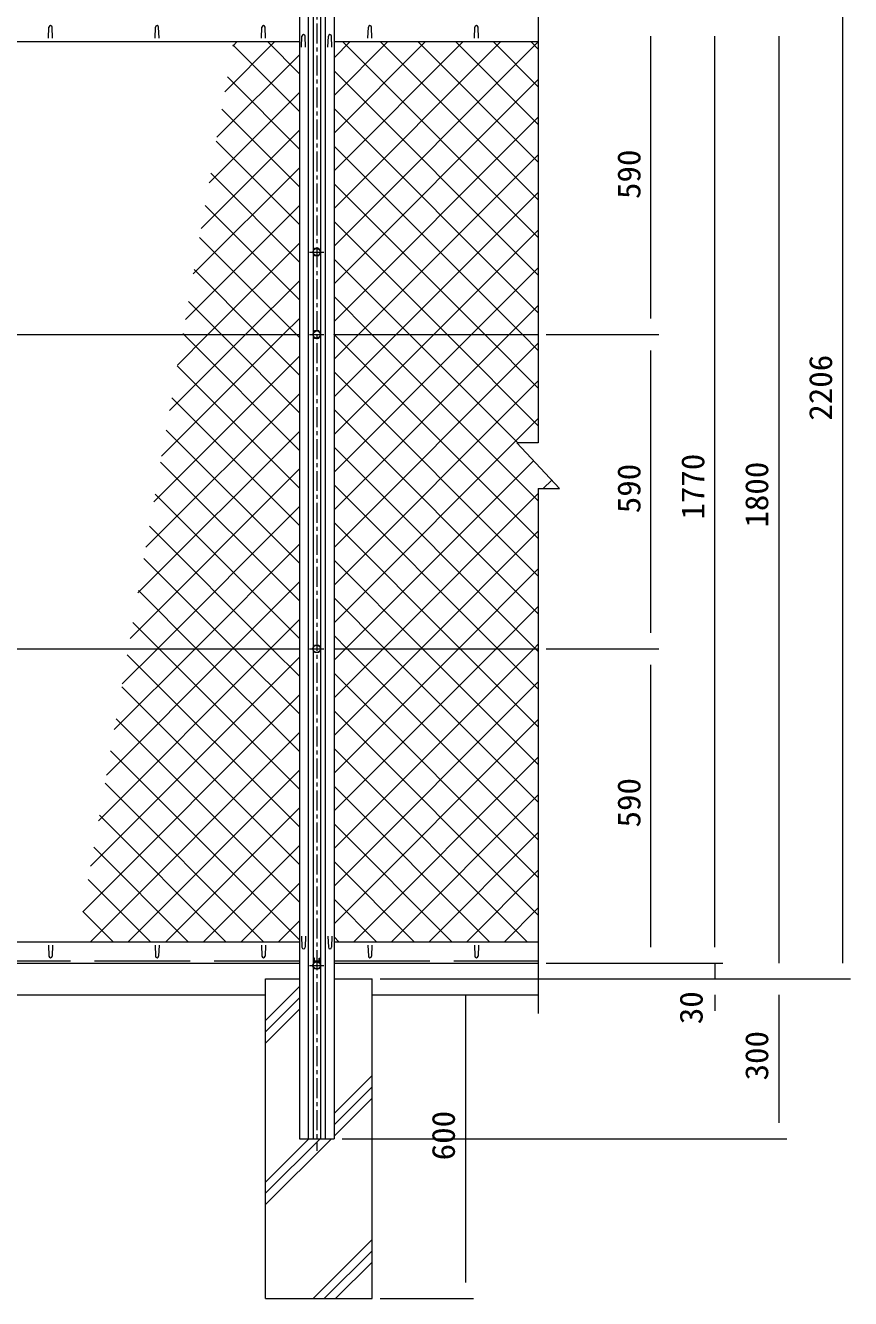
# Model space of a CAD drawing. Units: millimetres, scale not verified. Extents: x -4455 to 4455, y -3150 to 3150.
# Drawn here: x -2305 to -755, y -1031 to 1359 of the extents above; entities that cross this region are included whole.
import ezdxf
from ezdxf.enums import TextEntityAlignment as Align

# ---------------------------------------------------------------- set-up
doc = ezdxf.new("R2010")
doc.units = ezdxf.units.MM
doc.header["$LTSCALE"] = 30
doc.linetypes.add('DASHED', pattern=[7.5, 6, -1.5])
doc.linetypes.add('USER1', pattern=[2, 1.25, -0.25, 0.25, -0.25])
for name, color, linetype, lineweight in [('0-3_1部材', 7, 'Continuous', 18), ('0-4_8部品', 7, 'Continuous', 9), ('0-5_GL', 7, 'Continuous', 9), ('0-6_4基礎', 4, 'Continuous', 18), ('0-7_中心線', 1, 'USER1', 18), ('0-8_5寸法', 1, 'Continuous', 18), ('0-A_2網', 4, 'Continuous', 18)]:
    doc.layers.add(name, color=color, linetype=linetype, lineweight=lineweight)
doc.styles.add('ＭＳ ゴシック', font='')
doc.styles.get('ＭＳ ゴシック').set_extended_font_data('MS Gothic')

msp = doc.modelspace()

# ---------------------------------------------------------------- linework, layer by layer
at = {"layer": '0-3_1部材', "lineweight": 9}
for p, q in [((-1790.71, 1822.58), (-1790.71, -731.13)), ((-1725.71, 1822.58), (-1725.71, -731.13)), ((-3525.71, 1328.87), (-1790.71, 1328.87)), ((-1725.71, 1328.87), (-1342.05, 1328.87)), ((-3525.71, 778.87), (-1790.71, 778.87)), ((-1725.71, 778.87), (-1342.05, 778.87)), ((-3525.71, 188.87), (-1790.71, 188.87)), ((-1725.71, 188.87), (-1342.05, 188.87)), ((-3525.71, -361.13), (-1790.71, -361.13)), ((-1725.71, -361.13), (-1342.05, -361.13)), ((-3525.71, -401.13), (-1790.71, -401.13)), ((-1725.71, -401.13), (-1342.05, -401.13)), ((-1790.71, -731.13), (-1725.71, -731.13))]:
    msp.add_line(p, q, dxfattribs=at)
at = {"layer": '0-3_1部材', "color": 3}
for p, q in [((-1774.21, 1822.58), (-1774.21, -731.13)), ((-1742.21, 1822.58), (-1742.21, -731.13)), ((-1765.21, 1800.87), (-1765.21, -731.13)), ((-1751.21, 1800.87), (-1751.21, -731.13)), ((-2261.96, 1335.37), (-2261.21, 1355.87)), ((-2254.46, 1335.37), (-2255.21, 1355.87)), ((-2061.96, 1335.37), (-2061.21, 1355.87)), ((-2054.46, 1335.37), (-2055.21, 1355.87)), ((-1861.96, 1335.37), (-1861.21, 1355.87)), ((-1854.46, 1335.37), (-1855.21, 1355.87)), ((-1661.96, 1335.37), (-1661.21, 1355.87)), ((-1654.46, 1335.37), (-1655.21, 1355.87)), ((-1461.96, 1335.37), (-1461.21, 1355.87)), ((-1454.46, 1335.37), (-1455.21, 1355.87)), ((-2261.96, -367.63), (-2261.21, -388.13)), ((-2254.46, -367.63), (-2255.21, -388.13)), ((-2061.96, -367.63), (-2061.21, -388.13)), ((-2054.46, -367.63), (-2055.21, -388.13)), ((-1861.96, -367.63), (-1861.21, -388.13)), ((-1854.46, -367.63), (-1855.21, -388.13)), ((-1661.96, -367.63), (-1661.21, -388.13)), ((-1654.46, -367.63), (-1655.21, -388.13)), ((-1461.96, -367.63), (-1461.21, -388.13)), ((-1454.46, -367.63), (-1455.21, -388.13))]:
    msp.add_line(p, q, dxfattribs=at)
at = {"layer": '0-3_1部材', "color": 4}
for p, q in [((-1342.05, 1816.57), (-1342.05, 575.71)), ((-1382.05, 575.71), (-1302.05, 489.55)), ((-1342.05, 575.71), (-1382.05, 575.71)), ((-1342.05, 489.55), (-1342.05, -496.21)), ((-1342.05, 489.55), (-1302.05, 489.55))]:
    msp.add_line(p, q, dxfattribs=at)
at = {"layer": '0-3_1部材', "color": 1, "linetype": 'DASHED'}
for p, q in [((-3525.71, -397.13), (-1790.71, -397.13)), ((-1725.71, -397.13), (-1342.05, -397.13))]:
    msp.add_line(p, q, dxfattribs=at)
at = {"layer": '0-3_1部材', "color": 3}
for centre, start, end in [((-2258.21, 1355.87), 0, 180), ((-2058.21, 1355.87), 0, 180), ((-1858.21, 1355.87), 0, 180), ((-1658.21, 1355.87), 0, 180), ((-1458.21, 1355.87), 0, 180), ((-2258.21, -388.13), 180, 0), ((-2058.21, -388.13), 180, 0), ((-1858.21, -388.13), 180, 0), ((-1658.21, -388.13), 180, 0), ((-1458.21, -388.13), 180, 0)]:
    msp.add_arc(centre, 3, start, end, dxfattribs=at)
at = {"layer": '0-4_8部品'}
for p, q in [((-1786.74, 1318.71), (-1785.99, 1339.21)), ((-1779.24, 1318.71), (-1779.99, 1339.21)), ((-1737.19, 1318.71), (-1736.44, 1339.21)), ((-1729.69, 1318.71), (-1730.44, 1339.21)), ((-1786.74, -350.98), (-1785.99, -371.48)), ((-1779.24, -350.98), (-1779.99, -371.48)), ((-1737.19, -350.98), (-1736.44, -371.48)), ((-1729.69, -350.98), (-1730.44, -371.48)), ((-1764.46, -402.83), (-1764.46, -391.9)), ((-1762.46, -396.9), (-1764.46, -396.9)), ((-1763.64, -401.4), (-1764.46, -401.4)), ((-1762.46, -397.13), (-1753.96, -397.13)), ((-1753.96, -391.9), (-1751.96, -391.9)), ((-1753.96, -399.36), (-1753.96, -391.9)), ((-1753.96, -396.9), (-1751.96, -396.9)), ((-1752.79, -401.4), (-1751.96, -401.4)), ((-1751.96, -402.83), (-1751.96, -391.9))]:
    msp.add_line(p, q, dxfattribs=at)
at = {"layer": '0-4_8部品', "color": 1, "linetype": 'USER1', "lineweight": 18}
for p, q in [((-1771.65, 933.87), (-1744.76, 933.87)), ((-1771.65, 778.87), (-1744.76, 778.87)), ((-1771.65, 188.87), (-1744.76, 188.87)), ((-1771.65, -405.58), (-1744.76, -405.58))]:
    msp.add_line(p, q, dxfattribs=at)
at = {"layer": '0-4_8部品', "color": 3, "lineweight": 18}
for points in [[(-1750.37, 933.87), (-1754.29, 940.66), (-1762.13, 940.66), (-1766.05, 933.87), (-1762.13, 927.08), (-1754.29, 927.08)], [(-1750.37, 778.87), (-1754.29, 785.66), (-1762.13, 785.66), (-1766.05, 778.87), (-1762.13, 772.08), (-1754.29, 772.08)], [(-1750.37, 188.87), (-1754.29, 182.08), (-1762.13, 182.08), (-1766.05, 188.87), (-1762.13, 195.66), (-1754.29, 195.66)], [(-1750.37, -405.58), (-1754.29, -412.37), (-1762.13, -412.37), (-1766.05, -405.58), (-1762.13, -398.79), (-1754.29, -398.79)]]:
    msp.add_lwpolyline(points, close=True, dxfattribs=at)
at = {"layer": '0-4_8部品'}
msp.add_lwpolyline([(-1762.46, -399.36), (-1762.46, -391.9), (-1764.46, -391.9)], dxfattribs=at)
at = {"layer": '0-4_8部品', "color": 3, "lineweight": 18}
for centre in [(-1758.21, 933.87), (-1758.21, 778.87), (-1758.21, 188.87), (-1758.21, -405.58)]:
    msp.add_circle(centre, 6.8, dxfattribs=at)
at = {"layer": '0-4_8部品'}
for centre, start, end in [((-1782.99, 1339.21), 0, 180), ((-1733.44, 1339.21), 0, 180), ((-1782.99, -371.48), 180, 0), ((-1733.44, -371.48), 180, 0)]:
    msp.add_arc(centre, 3, start, end, dxfattribs=at)
at = {"layer": '0-5_GL'}
for p, q in [((-3454.26, -461.13), (-1854.26, -461.13)), ((-1654.26, -461.13), (-1342.05, -461.13))]:
    msp.add_line(p, q, dxfattribs=at)
at = {"layer": '0-6_4基礎', "color": 7, "lineweight": 9}
for p, q in [((-1854.26, -1031.13), (-1854.26, -431.13)), ((-1854.26, -431.13), (-1790.71, -431.13)), ((-1725.71, -431.13), (-1654.26, -431.13)), ((-1654.26, -1031.13), (-1654.26, -431.13)), ((-1854.26, -1031.13), (-1654.26, -1031.13))]:
    msp.add_line(p, q, dxfattribs=at)
at = {"layer": '0-6_4基礎'}
for p, q in [((-1854.26, -508.9), (-1790.71, -445.36)), ((-1854.26, -530.12), (-1790.71, -466.57)), ((-1854.26, -551.33), (-1790.71, -487.78)), ((-1725.71, -683.82), (-1654.26, -612.37)), ((-1725.71, -705.03), (-1654.26, -633.58)), ((-1725.71, -726.24), (-1654.26, -654.79)), ((-1854.26, -854.79), (-1730.6, -731.13)), ((-1854.26, -833.58), (-1751.82, -731.13)), ((-1854.26, -812.37), (-1773.03, -731.13)), ((-1765.21, -1031.13), (-1654.26, -920.19)), ((-1744, -1031.13), (-1654.26, -941.4)), ((-1722.78, -1031.13), (-1654.26, -962.61))]:
    msp.add_line(p, q, dxfattribs=at)
at = {"layer": '0-7_中心線'}
msp.add_line((-1758.21, 1842.68), (-1758.21, -753.97), dxfattribs=at)
at = {"layer": '0-8_5寸法'}
for p, q in [((-770.48, 1744.87), (-770.48, -401.13)), ((-1130.48, 808.87), (-1130.48, 1338.87)), ((-1010.48, -371.13), (-1010.48, 1338.87)), ((-890.48, 1338.87), (-890.48, 1308.87)), ((-890.48, 1338.87), (-890.48, -401.13)), ((-1327.05, 778.87), (-1115.48, 778.87)), ((-1327.05, 778.87), (-1115.48, 778.87)), ((-1130.48, 218.87), (-1130.48, 748.87)), ((-1327.05, 188.87), (-1115.48, 188.87)), ((-1327.05, 188.87), (-1115.48, 188.87)), ((-1130.48, -371.13), (-1130.48, 158.87)), ((-1010.48, -371.13), (-1010.48, -341.13)), ((-1327.05, -401.13), (-995.48, -401.13)), ((-1327.05, -401.13), (-995.48, -401.13)), ((-1327.05, -401.13), (-1115.48, -401.13)), ((-1010.48, -401.13), (-1010.48, -431.13)), ((-1639.26, -431.13), (-875.48, -431.13)), ((-1639.26, -431.13), (-755.48, -431.13)), ((-1639.26, -431.13), (-875.48, -431.13)), ((-1639.26, -431.13), (-1464.04, -431.13)), ((-1327.05, -431.13), (-995.48, -431.13)), ((-1479.04, -461.13), (-1479.04, -1001.13)), ((-1010.48, -461.13), (-1010.48, -491.13)), ((-890.48, -461.13), (-890.48, -701.13)), ((-1710.71, -731.13), (-875.48, -731.13)), ((-1639.26, -1031.13), (-1464.04, -1031.13))]:
    msp.add_line(p, q, dxfattribs=at)
at = {"layer": '0-A_2網'}
for p, q in [((-1930.86, 1234.84), (-1836.83, 1328.87)), ((-1916.03, 1320.38), (-1907.55, 1328.87)), ((-1790.71, 1197.87), (-1915.61, 1322.77)), ((-1790.71, 1268.58), (-1851, 1328.87)), ((-1725.71, 1298.57), (-1695.41, 1328.87)), ((-1725.71, 1227.86), (-1624.7, 1328.87)), ((-1725.71, 1157.14), (-1553.99, 1328.87)), ((-1725.71, 1086.43), (-1483.28, 1328.87)), ((-1725.71, 1015.72), (-1412.57, 1328.87)), ((-1725.71, 945.01), (-1342.05, 1328.68)), ((-1342.05, 961.34), (-1709.58, 1328.87)), ((-1342.05, 1032.05), (-1638.87, 1328.87)), ((-1342.05, 1102.76), (-1568.16, 1328.87)), ((-1342.05, 1173.47), (-1497.45, 1328.87)), ((-1342.05, 1244.18), (-1426.73, 1328.87)), ((-1342.05, 1314.89), (-1356.02, 1328.87)), ((-1945.69, 1149.3), (-1790.71, 1304.28)), ((-1342.05, 890.63), (-1725.71, 1274.29)), ((-1790.71, 1127.16), (-1926.06, 1262.51)), ((-1725.71, 874.3), (-1342.05, 1257.97)), ((-1960.53, 1063.75), (-1790.71, 1233.57)), ((-1790.71, 1056.45), (-1936.51, 1202.25)), ((-1342.05, 819.92), (-1725.71, 1203.58)), ((-1725.71, 803.59), (-1342.05, 1187.26)), ((-1975.36, 978.21), (-1790.71, 1162.86)), ((-1790.71, 985.74), (-1946.96, 1141.99)), ((-1371.71, 778.87), (-1725.71, 1132.87)), ((-1679.73, 778.87), (-1342.05, 1116.55)), ((-1990.19, 892.67), (-1790.71, 1092.14)), ((-1790.71, 915.03), (-1957.41, 1081.73)), ((-1442.42, 778.87), (-1725.71, 1062.16)), ((-1609.02, 778.87), (-1342.05, 1045.83)), ((-2005.03, 807.12), (-1790.71, 1021.43)), ((-1790.71, 844.32), (-1967.86, 1021.47)), ((-1513.13, 778.87), (-1725.71, 991.45)), ((-1795.97, 778.87), (-1978.31, 961.2)), ((-1538.31, 778.87), (-1342.05, 975.12)), ((-1866.68, 778.87), (-1988.76, 900.94)), ((-1467.6, 778.87), (-1342.05, 904.41)), ((-1891.86, 778.87), (-1790.71, 880.01)), ((-1937.39, 778.87), (-1999.21, 840.68)), ((-1654.55, 778.87), (-1725.71, 850.03)), ((-1396.89, 778.87), (-1342.05, 833.7)), ((-1821.15, 778.87), (-1790.71, 809.3)), ((-2049.52, 550.49), (-1821.15, 778.87)), ((-2034.69, 636.04), (-1891.86, 778.87)), ((-2008.11, 778.87), (-2009.66, 780.42)), ((-1790.71, 561.48), (-2008.11, 778.87)), ((-1790.71, 632.19), (-1937.39, 778.87)), ((-1790.71, 702.9), (-1866.68, 778.87)), ((-1790.71, 773.61), (-1795.97, 778.87)), ((-1725.26, 778.87), (-1725.71, 779.32)), ((-1725.71, 732.88), (-1679.73, 778.87)), ((-1725.71, 662.17), (-1609.02, 778.87)), ((-1725.71, 591.46), (-1538.31, 778.87)), ((-1725.71, 520.75), (-1467.6, 778.87)), ((-1725.71, 450.04), (-1396.89, 778.87)), ((-1342.05, 395.66), (-1725.26, 778.87)), ((-1342.05, 466.37), (-1654.55, 778.87)), ((-1342.05, 607.79), (-1513.13, 778.87)), ((-1342.05, 678.5), (-1442.42, 778.87)), ((-1342.05, 749.21), (-1371.71, 778.87)), ((-1725.71, 379.33), (-1342.05, 762.99)), ((-2064.36, 464.95), (-1790.71, 738.59)), ((-1790.71, 490.77), (-2020.11, 720.16)), ((-1342.05, 324.94), (-1725.71, 708.61)), ((-1725.71, 308.62), (-1342.05, 692.28)), ((-2079.19, 379.41), (-1790.71, 667.88)), ((-1790.71, 420.06), (-2030.55, 659.9)), ((-1342.05, 254.23), (-1725.71, 637.9)), ((-1725.71, 237.91), (-1342.05, 621.57)), ((-1790.71, 349.35), (-2041, 599.63)), ((-2094.02, 293.86), (-1790.71, 597.17)), ((-1347.39, 188.87), (-1725.71, 567.19)), ((-2108.86, 208.32), (-1790.71, 526.46)), ((-1790.71, 278.63), (-2051.45, 539.37)), ((-1332.65, 489.55), (-1316.78, 505.42)), ((-1790.71, 207.92), (-2061.9, 479.11)), ((-1418.11, 188.87), (-1725.71, 496.48)), ((-2057.6, 188.87), (-1790.71, 455.75)), ((-1488.82, 188.87), (-1725.71, 425.77)), ((-1562.62, 188.87), (-1342.05, 409.44)), ((-1986.89, 188.87), (-1790.71, 385.04)), ((-1559.53, 188.87), (-1725.71, 355.06)), ((-1491.91, 188.87), (-1342.05, 338.73)), ((-1916.17, 188.87), (-1790.71, 314.33)), ((-1983.79, 188.87), (-2093.25, 298.33)), ((-1630.24, 188.87), (-1725.71, 284.35)), ((-1421.2, 188.87), (-1342.05, 268.02)), ((-1845.46, 188.87), (-1790.71, 243.62)), ((-2054.5, 188.87), (-2103.7, 238.06)), ((-1700.95, 188.87), (-1725.71, 213.63)), ((-1350.49, 188.87), (-1342.05, 197.31)), ((-2183.02, -219.4), (-1790.71, 172.91)), ((-2168.19, -133.86), (-1845.46, 188.87)), ((-2153.35, -48.31), (-1916.17, 188.87)), ((-2138.52, 37.23), (-1986.89, 188.87)), ((-2123.69, 122.78), (-2057.6, 188.87)), ((-1790.71, -145.63), (-2114.15, 177.8)), ((-1790.71, -74.92), (-2054.5, 188.87)), ((-1790.71, -4.21), (-1983.79, 188.87)), ((-1725.71, 25.77), (-1562.62, 188.87)), ((-1725.71, -44.94), (-1491.91, 188.87)), ((-1725.71, -115.65), (-1421.2, 188.87)), ((-1725.71, -186.36), (-1350.49, 188.87)), ((-1342.05, -170.03), (-1700.95, 188.87)), ((-1342.05, -99.32), (-1630.24, 188.87)), ((-1342.05, -28.61), (-1559.53, 188.87)), ((-1342.05, 42.1), (-1488.82, 188.87)), ((-1342.05, 112.81), (-1418.11, 188.87)), ((-1342.05, 183.52), (-1347.39, 188.87)), ((-1342.05, -240.74), (-1725.71, 142.92)), ((-1725.71, -257.07), (-1342.05, 126.6)), ((-2197.85, -304.94), (-1790.71, 102.2)), ((-1790.71, -216.34), (-2124.6, 117.54)), ((-1342.05, -311.45), (-1725.71, 72.21)), ((-1790.71, -287.05), (-2135.05, 57.28)), ((-1725.71, -327.78), (-1342.05, 55.89)), ((-2183.33, -361.13), (-1790.71, 31.48)), ((-1363.08, -361.13), (-1725.71, 1.5)), ((-1790.71, -357.76), (-2145.49, -2.98)), ((-1688.36, -361.13), (-1342.05, -14.83)), ((-2112.62, -361.13), (-1790.71, -39.23)), ((-1858.05, -361.13), (-2155.94, -63.24)), ((-1433.79, -361.13), (-1725.71, -69.21)), ((-1617.65, -361.13), (-1342.05, -85.54)), ((-2041.91, -361.13), (-1790.71, -109.94)), ((-1928.77, -361.13), (-2166.39, -123.51)), ((-1504.5, -361.13), (-1725.71, -139.92)), ((-1546.94, -361.13), (-1342.05, -156.25)), ((-1999.48, -361.13), (-2176.84, -183.77)), ((-1971.2, -361.13), (-1790.71, -180.65)), ((-1575.21, -361.13), (-1725.71, -210.63)), ((-1476.22, -361.13), (-1342.05, -226.96)), ((-2070.19, -361.13), (-2187.29, -244.03)), ((-1900.49, -361.13), (-1790.71, -251.36)), ((-1645.92, -361.13), (-1725.71, -281.34)), ((-2140.9, -361.13), (-2197.74, -304.29)), ((-1405.51, -361.13), (-1342.05, -297.67)), ((-1829.78, -361.13), (-1790.71, -322.07)), ((-1716.63, -361.13), (-1725.71, -352.05))]:
    msp.add_line(p, q, dxfattribs=at)
for points in [[(-2019.86, 721.58), (-1962.57, 778.87), (-1790.71, 950.72)], [(-1380.69, 575.71), (-1583.84, 778.87), (-1725.71, 920.74)], [(-1725.71, 167.2), (-1704.04, 188.87), (-1350.83, 542.08)], [(-1725.71, 96.48), (-1633.33, 188.87), (-1342.05, 480.15)], [(-1790.71, 137.21), (-1842.37, 188.87), (-2072.35, 418.85)], [(-1790.71, 66.5), (-1913.08, 188.87), (-2082.8, 358.59)]]:
    msp.add_lwpolyline(points, dxfattribs=at)

# ---------------------------------------------------------------- texts
at = {"layer": '0-8_5寸法', "color": 3, "style": 'ＭＳ ゴシック', "width": 1.05}
for s, p in [('590', (-1137.15, 1033.37)), ('2206', (-777.15, 617.12)), ('1770', (-1017.15, 431.37)), ('590', (-1137.15, 443.37)), ('1800', (-897.15, 416.37)), ('590', (-1137.15, -146.63)), ('30', (-1020.33, -516)), ('300', (-897.15, -621.63)), ('600', (-1485.72, -771.63))]:
    msp.add_text(s, height=43.33, rotation=90, dxfattribs=at).set_placement(p, align=Align.BOTTOM_LEFT)

doc.saveas('drawing.dxf')
